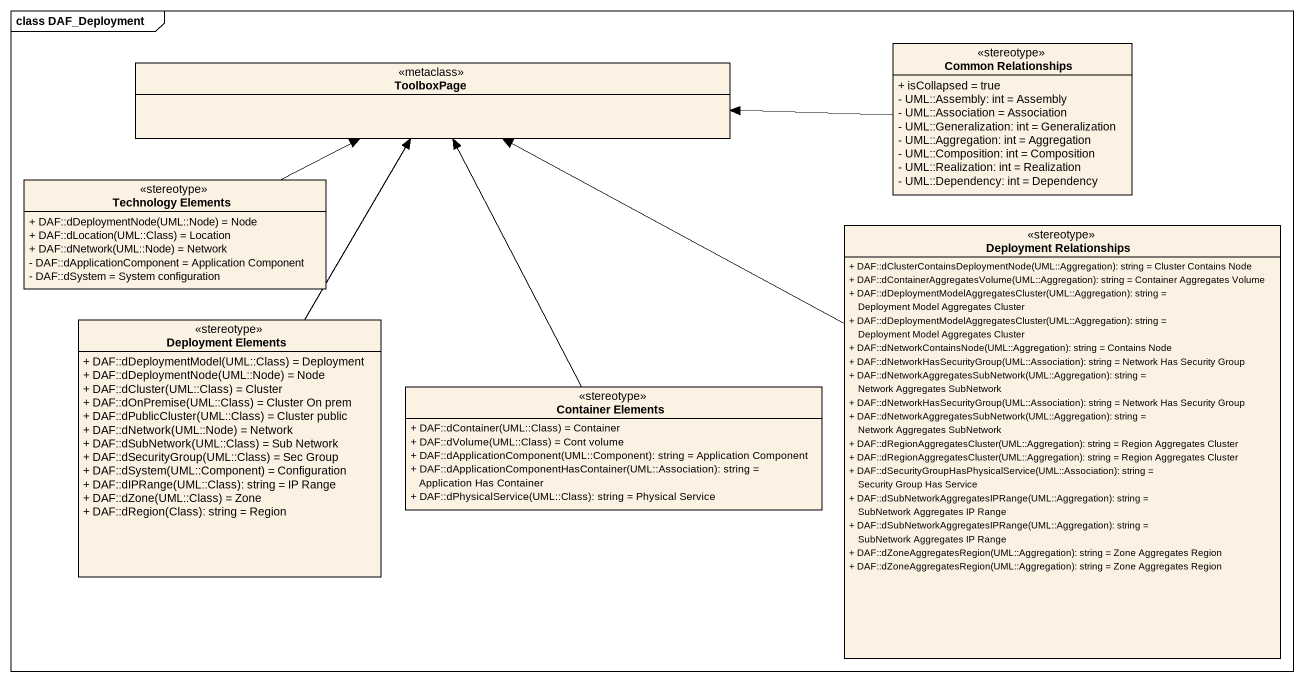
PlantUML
@startuml
mainframe class DAF_Deployment
hide circle
hide empty members
skinparam classAttributeIconSize 0
class "Common Relationships" as Common_Relationships <<stereotype>> {
  + isCollapsed = true
  - UML::Assembly: int = Assembly
  - UML::Association = Association
  - UML::Generalization: int = Generalization
  - UML::Aggregation: int = Aggregation
  - UML::Composition: int = Composition
  - UML::Realization: int = Realization
  - UML::Dependency: int = Dependency
}
class ToolboxPage <<metaclass>>
class "Technology Elements" as Technology_Elements <<stereotype>> {
  {field} + DAF::dDeploymentNode(UML::Node) = Node
  {field} + DAF::dLocation(UML::Class) = Location
  {field} + DAF::dNetwork(UML::Node) = Network
  - DAF::dApplicationComponent = Application Component
  - DAF::dSystem = System configuration
}
class "Deployment Relationships" as Deployment_Relationships <<stereotype>> {
  {field} + DAF::dClusterContainsDeploymentNode(UML::Aggregation): string = Cluster Contains Node
  {field} + DAF::dContainerAggregatesVolume(UML::Aggregation): string = Container Aggregates Volume
  {field} + DAF::dDeploymentModelAggregatesCluster(UML::Aggregation): string = Deployment Model Aggregates Cluster
  {field} + DAF::dDeploymentModelAggregatesCluster(UML::Aggregation): string = Deployment Model Aggregates Cluster
  {field} + DAF::dNetworkContainsNode(UML::Aggregation): string = Contains Node
  {field} + DAF::dNetworkHasSecurityGroup(UML::Association): string = Network Has Security Group
  {field} + DAF::dNetworkAggregatesSubNetwork(UML::Aggregation): string = Network Aggregates SubNetwork
  {field} + DAF::dNetworkHasSecurityGroup(UML::Association): string = Network Has Security Group
  {field} + DAF::dNetworkAggregatesSubNetwork(UML::Aggregation): string = Network Aggregates SubNetwork
  {field} + DAF::dRegionAggregatesCluster(UML::Aggregation): string = Region Aggregates Cluster
  {field} + DAF::dRegionAggregatesCluster(UML::Aggregation): string = Region Aggregates Cluster
  {field} + DAF::dSecurityGroupHasPhysicalService(UML::Association): string = Security Group Has Service
  {field} + DAF::dSubNetworkAggregatesIPRange(UML::Aggregation): string = SubNetwork Aggregates IP Range
  {field} + DAF::dSubNetworkAggregatesIPRange(UML::Aggregation): string = SubNetwork Aggregates IP Range
  {field} + DAF::dZoneAggregatesRegion(UML::Aggregation): string = Zone Aggregates Region
  {field} + DAF::dZoneAggregatesRegion(UML::Aggregation): string = Zone Aggregates Region
}
class "Deployment Elements" as Deployment_Elements <<stereotype>> {
  {field} + DAF::dDeploymentModel(UML::Class) = Deployment
  {field} + DAF::dDeploymentNode(UML::Node) = Node
  {field} + DAF::dCluster(UML::Class) = Cluster
  {field} + DAF::dOnPremise(UML::Class) = Cluster On prem
  {field} + DAF::dPublicCluster(UML::Class) = Cluster public
  {field} + DAF::dNetwork(UML::Node) = Network
  {field} + DAF::dSubNetwork(UML::Class) = Sub Network
  {field} + DAF::dSecurityGroup(UML::Class) = Sec Group
  {field} + DAF::dSystem(UML::Component) = Configuration
  {field} + DAF::dIPRange(UML::Class): string = IP Range
  {field} + DAF::dZone(UML::Class) = Zone
  {field} + DAF::dRegion(Class): string = Region
}
class "Container Elements" as Container_Elements <<stereotype>> {
  {field} + DAF::dContainer(UML::Class) = Container
  {field} + DAF::dVolume(UML::Class) = Cont volume
  {field} + DAF::dApplicationComponent(UML::Component): string = Application Component
  {field} + DAF::dApplicationComponentHasContainer(UML::Association): string = Application Has Container
  {field} + DAF::dPhysicalService(UML::Class): string = Physical Service
}
Common_Relationships -left-> ToolboxPage
Technology_Elements -right-> ToolboxPage
Deployment_Relationships -left-> ToolboxPage
Deployment_Elements -up-> ToolboxPage
Container_Elements -up-> ToolboxPage
@enduml
